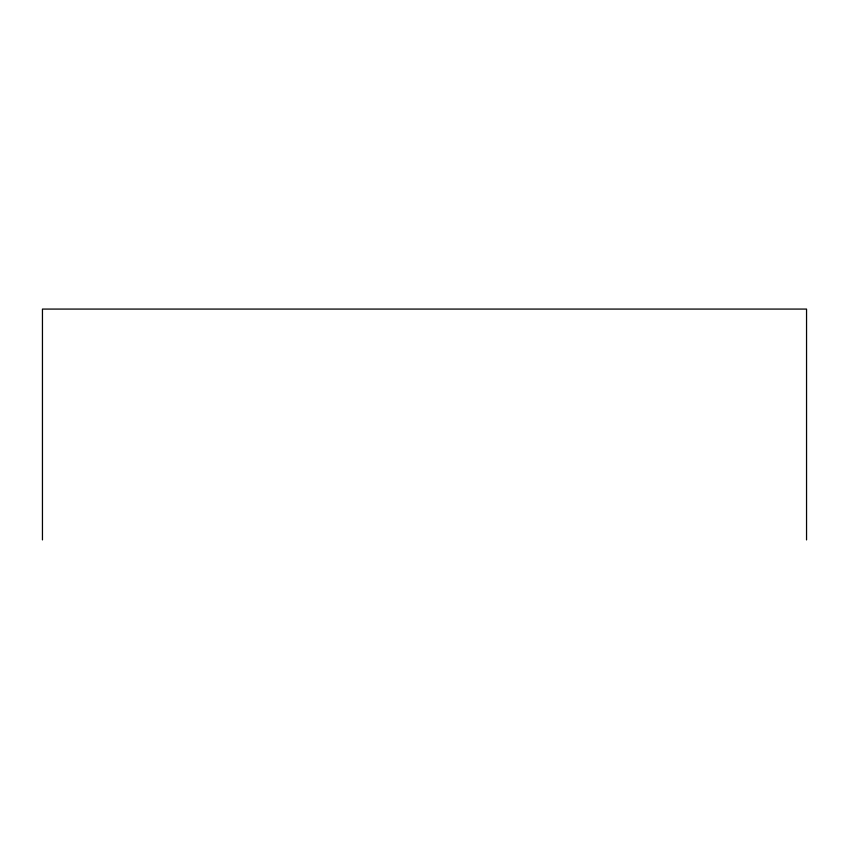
<?xml version="1.0" encoding="UTF-8"?>
<svg xmlns="http://www.w3.org/2000/svg" width="849" height="849" viewBox="0 0 849 849"><rect width="100%" height="100%" fill="white"/><g stroke="black" fill="none" stroke-linecap="round" stroke-linejoin="round"><path stroke-width="1.27" d="M806.55 539.922L806.55 309.078L42.45 309.078L42.45 539.922"/></g></svg>
